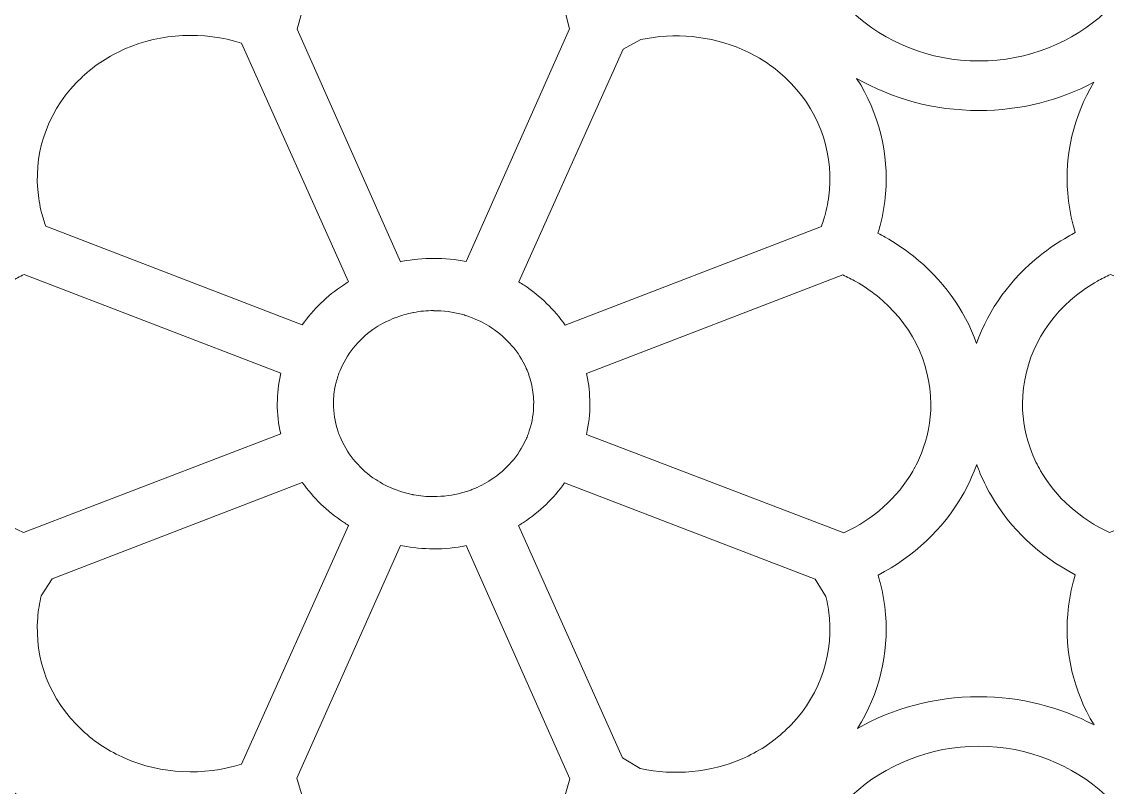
# Model space of a CAD drawing. Header units: millimetres. Extents: x -1200 to 1200, y -590 to 590.
# Drawn here: x 63 to 591, y -186 to 186 of the extents above; entities that cross this region are included whole.
import ezdxf

# ---------------------------------------------------------------- set-up
doc = ezdxf.new("R2010")
doc.units = ezdxf.units.MM
doc.header["$MEASUREMENT"] = 0
doc.layers.add('Layer 1', color=7, linetype='Continuous')

msp = doc.modelspace()

# ---------------------------------------------------------------- linework, layer by layer
at = {"layer": 'Layer 1', "color": 250, "lineweight": 20}
for points, knots in [([(86.4796, 247.1523), (86.4796, 247.1523), (86.4796, 247.1553), (86.4796, 247.1553), (86.4796, 247.1553), (86.5304, 247.1553), (86.5304, 247.1553), (86.5299, 269.3949), (76.7829, 289.5645), (61.0291, 304.1911), (45.2767, 318.8168), (23.5555, 327.8657), (-0.3951, 327.8669), (-0.3951, 327.8669), (-0.3951, 327.8198), (-0.3951, 327.8198), (-0.3951, 327.8198), (-0.4021, 327.8198), (-0.4021, 327.8198), (-0.4021, 327.8198), (-0.4052, 327.8198), (-0.4052, 327.8198), (-0.4052, 327.8198), (-0.4052, 327.8669), (-0.4052, 327.8669), (-24.3577, 327.8665), (-46.0816, 318.8168), (-61.835, 304.1894), (-77.587, 289.5632), (-87.333, 269.3958), (-87.3343, 247.1587), (-87.3343, 247.1587), (-87.2836, 247.1587), (-87.2836, 247.1587), (-87.2836, 247.1587), (-87.2836, 247.1523), (-87.2836, 247.1523), (-87.2836, 247.1523), (-87.2836, 247.1493), (-87.2836, 247.1493), (-87.2836, 247.1493), (-87.3343, 247.1493), (-87.3343, 247.1493), (-87.334, 224.91), (-77.587, 204.7405), (-61.8328, 190.1139), (-46.0802, 175.4886), (-24.3592, 166.4397), (-0.4089, 166.4385), (-0.4089, 166.4385), (-0.4089, 166.4856), (-0.4089, 166.4856), (-0.4089, 166.4856), (-0.4021, 166.4856), (-0.4021, 166.4856), (-0.4021, 166.4856), (-0.3987, 166.4856), (-0.3987, 166.4856), (-0.3987, 166.4856), (-0.3987, 166.4385), (-0.3987, 166.4385), (23.5543, 166.4389), (45.2775, 175.4886), (61.0315, 190.1156), (76.7839, 204.7417), (86.5289, 224.9087), (86.5304, 247.1458), (86.5304, 247.1458), (86.4796, 247.1458), (86.4796, 247.1458), (86.4796, 247.1458), (86.4796, 247.1523), (86.4796, 247.1523)], [0, 0, 0, 0, 0.04166667, 0.04166667, 0.04166667, 0.08333333, 0.08333333, 0.08333333, 0.125, 0.125, 0.125, 0.16666667, 0.16666667, 0.16666667, 0.20833333, 0.20833333, 0.20833333, 0.25, 0.25, 0.25, 0.29166667, 0.29166667, 0.29166667, 0.33333333, 0.33333333, 0.33333333, 0.375, 0.375, 0.375, 0.41666667, 0.41666667, 0.41666667, 0.45833333, 0.45833333, 0.45833333, 0.5, 0.5, 0.5, 0.54166667, 0.54166667, 0.54166667, 0.58333333, 0.58333333, 0.58333333, 0.625, 0.625, 0.625, 0.66666667, 0.66666667, 0.66666667, 0.70833333, 0.70833333, 0.70833333, 0.75, 0.75, 0.75, 0.79166667, 0.79166667, 0.79166667, 0.83333333, 0.83333333, 0.83333333, 0.875, 0.875, 0.875, 0.91666667, 0.91666667, 0.91666667, 0.95833333, 0.95833333, 0.95833333, 1, 1, 1, 1]), ([(615.5709, 247.1523), (615.5709, 247.1523), (615.5709, 247.1553), (615.5709, 247.1553), (615.5709, 247.1553), (615.6216, 247.1553), (615.6216, 247.1553), (615.6211, 269.3949), (605.8742, 289.5645), (590.1204, 304.1911), (574.3678, 318.8168), (552.6468, 327.8657), (528.6961, 327.8669), (528.6961, 327.8669), (528.6961, 327.8198), (528.6961, 327.8198), (528.6961, 327.8198), (528.6892, 327.8198), (528.6892, 327.8198), (528.6892, 327.8198), (528.686, 327.8198), (528.686, 327.8198), (528.686, 327.8198), (528.686, 327.8669), (528.686, 327.8669), (504.7335, 327.8665), (483.0096, 318.8168), (467.2562, 304.1894), (451.5042, 289.5632), (441.7582, 269.3958), (441.7568, 247.1587), (441.7568, 247.1587), (441.8075, 247.1587), (441.8075, 247.1587), (441.8075, 247.1587), (441.8075, 247.1523), (441.8075, 247.1523), (441.8075, 247.1523), (441.8075, 247.1493), (441.8075, 247.1493), (441.8075, 247.1493), (441.7568, 247.1493), (441.7568, 247.1493), (441.7572, 224.91), (451.5042, 204.7405), (467.2585, 190.1139), (483.011, 175.4886), (504.7321, 166.4397), (528.6822, 166.4385), (528.6822, 166.4385), (528.6822, 166.4856), (528.6822, 166.4856), (528.6822, 166.4856), (528.6892, 166.4856), (528.6892, 166.4856), (528.6892, 166.4856), (528.6923, 166.4856), (528.6923, 166.4856), (528.6923, 166.4856), (528.6923, 166.4385), (528.6923, 166.4385), (552.6453, 166.4389), (574.3688, 175.4886), (590.1226, 190.1156), (605.8751, 204.7417), (615.6201, 224.9087), (615.6216, 247.1458), (615.6216, 247.1458), (615.5709, 247.1458), (615.5709, 247.1458), (615.5709, 247.1458), (615.5709, 247.1523), (615.5709, 247.1523)], [0, 0, 0, 0, 0.04166667, 0.04166667, 0.04166667, 0.08333333, 0.08333333, 0.08333333, 0.125, 0.125, 0.125, 0.16666667, 0.16666667, 0.16666667, 0.20833333, 0.20833333, 0.20833333, 0.25, 0.25, 0.25, 0.29166667, 0.29166667, 0.29166667, 0.33333333, 0.33333333, 0.33333333, 0.375, 0.375, 0.375, 0.41666667, 0.41666667, 0.41666667, 0.45833333, 0.45833333, 0.45833333, 0.5, 0.5, 0.5, 0.54166667, 0.54166667, 0.54166667, 0.58333333, 0.58333333, 0.58333333, 0.625, 0.625, 0.625, 0.66666667, 0.66666667, 0.66666667, 0.70833333, 0.70833333, 0.70833333, 0.75, 0.75, 0.75, 0.79166667, 0.79166667, 0.79166667, 0.83333333, 0.83333333, 0.83333333, 0.875, 0.875, 0.875, 0.91666667, 0.91666667, 0.91666667, 0.95833333, 0.95833333, 0.95833333, 1, 1, 1, 1]), ([(329.642, 181.9889), (329.642, 181.9889), (327.4185, 191.0237), (327.4185, 191.0237), (320.3472, 201.6265), (310.4125, 210.3421), (298.6441, 216.1927), (295.7465, 217.6332), (292.5938, 218.9404), (289.2017, 220.0986), (281.159, 222.8433), (272.5409, 224.3416), (263.6197, 224.3421), (263.6197, 224.3421), (263.6197, 224.2924), (263.6197, 224.2924), (263.6197, 224.2924), (263.6114, 224.2924), (263.6114, 224.2924), (240.9442, 224.2924), (220.6209, 214.8512), (206.8042, 199.9141), (204.2811, 197.1869), (201.9722, 194.2764), (199.9051, 191.2104), (199.9051, 191.2104), (197.2234, 181.8729), (197.2234, 181.8729), (197.2234, 181.8729), (247.5836, 68.908), (247.5836, 68.908), (247.5836, 68.908), (248.5676, 69.0927), (248.5676, 69.0927), (253.4277, 70.002), (258.4515, 70.4809), (263.5907, 70.4822), (263.5907, 70.4822), (263.5907, 70.5314), (263.5907, 70.5314), (263.5907, 70.5314), (263.6054, 70.5314), (263.6054, 70.5314), (268.972, 70.5314), (274.2708, 69.9853), (279.4386, 68.953), (279.4386, 68.953), (329.642, 181.9889), (329.642, 181.9889)], [0, 0, 0, 0, 0.0625, 0.0625, 0.0625, 0.125, 0.125, 0.125, 0.1875, 0.1875, 0.1875, 0.25, 0.25, 0.25, 0.3125, 0.3125, 0.3125, 0.375, 0.375, 0.375, 0.4375, 0.4375, 0.4375, 0.5, 0.5, 0.5, 0.5625, 0.5625, 0.5625, 0.625, 0.625, 0.625, 0.6875, 0.6875, 0.6875, 0.75, 0.75, 0.75, 0.8125, 0.8125, 0.8125, 0.875, 0.875, 0.875, 0.9375, 0.9375, 0.9375, 1, 1, 1, 1]), ([(75.0746, 86.2292), (75.0746, 86.2292), (199.7822, 38.232), (199.7822, 38.232), (205.0539, 45.7697), (211.8538, 52.3313), (219.7807, 57.5406), (220.6066, 58.0838), (221.426, 58.6029), (222.2439, 59.1006), (222.2439, 59.1006), (170.263, 175.1074), (170.263, 175.1074), (151.6747, 180.9378), (131.2776, 180.0062), (113.5733, 172.2714), (109.7065, 170.5813), (106.0407, 168.6247), (102.6292, 166.4055), (99.2145, 164.1842), (95.9004, 161.6035), (92.7274, 158.6613), (92.7274, 158.6613), (92.754, 158.6365), (92.754, 158.6365), (92.754, 158.6365), (92.7412, 158.6249), (92.7412, 158.6249), (76.7276, 143.7576), (69.5554, 123.7247), (71.1612, 104.0588), (71.4828, 100.1182), (72.1199, 96.2962), (73.0711, 92.64), (73.634, 90.4744), (74.3011, 88.3345), (75.0746, 86.2292)], [0, 0, 0, 0, 0.08333333, 0.08333333, 0.08333333, 0.16666667, 0.16666667, 0.16666667, 0.25, 0.25, 0.25, 0.33333333, 0.33333333, 0.33333333, 0.41666667, 0.41666667, 0.41666667, 0.5, 0.5, 0.5, 0.58333333, 0.58333333, 0.58333333, 0.66666667, 0.66666667, 0.66666667, 0.75, 0.75, 0.75, 0.83333333, 0.83333333, 0.83333333, 0.91666667, 0.91666667, 0.91666667, 1, 1, 1, 1]), ([(327.5462, 38.0474), (327.5462, 38.0474), (452.1334, 85.9975), (452.1334, 85.9975), (452.9071, 88.1027), (453.577, 90.2439), (454.1402, 92.41), (455.0915, 96.0662), (455.7286, 99.8878), (456.0501, 103.8288), (457.6559, 123.4947), (450.4837, 143.5276), (434.4701, 158.3949), (434.4701, 158.3949), (434.4573, 158.4064), (434.4573, 158.4064), (434.4573, 158.4064), (434.4839, 158.4313), (434.4839, 158.4313), (431.3111, 161.3739), (427.9973, 163.9546), (424.5821, 166.1755), (421.1711, 168.3951), (417.5049, 170.3517), (413.638, 172.041), (398.2352, 178.7709), (380.792, 180.3501), (364.276, 176.8074), (364.276, 176.8074), (355.7212, 172.1369), (355.7212, 172.1369), (355.7212, 172.1369), (305.0575, 59.0702), (305.0575, 59.0702), (305.9188, 58.5493), (306.7648, 58.0169), (307.5915, 57.4708), (315.4997, 52.2503), (322.2844, 45.6494), (327.5462, 38.0474)], [0, 0, 0, 0, 0.07692308, 0.07692308, 0.07692308, 0.15384615, 0.15384615, 0.15384615, 0.23076923, 0.23076923, 0.23076923, 0.30769231, 0.30769231, 0.30769231, 0.38461538, 0.38461538, 0.38461538, 0.46153846, 0.46153846, 0.46153846, 0.53846154, 0.53846154, 0.53846154, 0.61538462, 0.61538462, 0.61538462, 0.69230769, 0.69230769, 0.69230769, 0.76923077, 0.76923077, 0.76923077, 0.84615385, 0.84615385, 0.84615385, 0.92307692, 0.92307692, 0.92307692, 1, 1, 1, 1]), ([(469.2601, 158.0038), (480.2318, 140.9349), (484.913, 121.3008), (483.3324, 101.9412), (482.9164, 96.8471), (482.0297, 91.6643), (480.6734, 86.4494), (480.3559, 85.2291), (480.0109, 84.0105), (479.64, 82.7966), (480.8233, 82.1811), (481.9973, 81.545), (483.1585, 80.8867), (487.9781, 78.1535), (492.5364, 75.0713), (496.7876, 71.681), (510.8857, 60.4387), (521.659, 45.8104), (527.5741, 29.1908), (533.4717, 45.9047), (544.2764, 60.6165), (558.4397, 71.9106), (562.6912, 75.3013), (567.2492, 78.3835), (572.0687, 81.1163), (573.2297, 81.7746), (574.402, 82.4102), (575.5853, 83.0258), (575.2144, 84.2405), (574.8707, 85.4591), (574.5534, 86.6798), (573.1971, 91.8947), (572.3104, 97.0771), (571.8942, 102.1712), (570.3802, 120.7195), (574.6119, 139.5184), (584.6181, 156.0729), (568.1405, 147.3453), (549.0522, 142.3565), (528.6923, 142.3561), (528.6923, 142.3561), (528.6923, 142.309), (528.6923, 142.309), (528.6923, 142.309), (528.6892, 142.309), (528.6892, 142.309), (528.6892, 142.309), (528.6822, 142.309), (528.6822, 142.309), (528.6822, 142.309), (528.6822, 142.3561), (528.6822, 142.3561), (506.8665, 142.3574), (486.5078, 148.085), (469.2601, 158.0038)], [0, 0, 0, 0, 0.05555556, 0.05555556, 0.05555556, 0.11111111, 0.11111111, 0.11111111, 0.16666667, 0.16666667, 0.16666667, 0.22222222, 0.22222222, 0.22222222, 0.27777778, 0.27777778, 0.27777778, 0.33333333, 0.33333333, 0.33333333, 0.38888889, 0.38888889, 0.38888889, 0.44444444, 0.44444444, 0.44444444, 0.5, 0.5, 0.5, 0.55555556, 0.55555556, 0.55555556, 0.61111111, 0.61111111, 0.61111111, 0.66666667, 0.66666667, 0.66666667, 0.72222222, 0.72222222, 0.72222222, 0.77777778, 0.77777778, 0.77777778, 0.83333333, 0.83333333, 0.83333333, 0.88888889, 0.88888889, 0.88888889, 0.94444444, 0.94444444, 0.94444444, 1, 1, 1, 1]), ([(189.3194, 14.7626), (189.3194, 14.7626), (64.6326, 62.6819), (64.6326, 62.6819), (62.4347, 61.6886), (60.3169, 60.6143), (58.2829, 59.4613), (54.7131, 57.4365), (51.3353, 55.1527), (48.1845, 52.6393), (32.0966, 39.8108), (21.9271, 20.9417), (21.9271, -0.1038), (21.9271, -0.1038), (21.9271, -0.112), (21.9271, -0.112), (21.9271, -0.112), (21.874, -0.112), (21.874, -0.112), (21.8745, -8.3946), (23.4877, -16.397), (26.4449, -23.8636), (27.6918, -27.0136), (29.1003, -29.9403), (30.6512, -32.6307), (38.1012, -45.5499), (49.8641, -56.0928), (64.2017, -62.6711), (64.2017, -62.6711), (189.2895, -14.7784), (189.2895, -14.7784), (188.1734, -9.9729), (187.5853, -5.0433), (187.5853, -0.0516), (187.5853, -0.0516), (187.5853, -0.0379), (187.5853, -0.0379), (187.5853, -0.0379), (187.6384, -0.0379), (187.6384, -0.0379), (187.6398, 4.72), (188.1531, 9.3755), (189.1285, 13.8798), (189.1285, 13.8798), (189.3194, 14.7626), (189.3194, 14.7626)], [0, 0, 0, 0, 0.06666667, 0.06666667, 0.06666667, 0.13333333, 0.13333333, 0.13333333, 0.2, 0.2, 0.2, 0.26666667, 0.26666667, 0.26666667, 0.33333333, 0.33333333, 0.33333333, 0.4, 0.4, 0.4, 0.46666667, 0.46666667, 0.46666667, 0.53333333, 0.53333333, 0.53333333, 0.6, 0.6, 0.6, 0.66666667, 0.66666667, 0.66666667, 0.73333333, 0.73333333, 0.73333333, 0.8, 0.8, 0.8, 0.86666667, 0.86666667, 0.86666667, 0.93333333, 0.93333333, 0.93333333, 1, 1, 1, 1]), ([(462.5778, 62.4518), (462.5778, 62.4518), (337.9694, 14.563), (337.9694, 14.563), (338.0705, 14.1509), (338.135, 13.8884), (338.1594, 13.7732), (338.1594, 13.7732), (338.1594, 13.7235), (338.1594, 13.7235), (339.0845, 9.4085), (339.5717, 4.8091), (339.5729, -0.0379), (339.5729, -0.0379), (339.626, -0.0379), (339.626, -0.0379), (339.626, -0.0379), (339.626, -0.0516), (339.626, -0.0516), (339.626, -5.135), (339.0235, -10.1357), (337.8837, -14.9925), (337.8837, -14.9925), (463.0092, -62.9002), (463.0092, -62.9002), (477.3458, -56.3224), (489.1096, -45.7799), (496.5601, -32.8611), (498.1111, -30.1708), (499.5195, -27.2436), (500.7665, -24.0941), (503.7236, -16.627), (505.3368, -8.625), (505.3373, -0.3416), (505.3373, -0.3416), (505.2842, -0.3416), (505.2842, -0.3416), (505.2842, -0.3416), (505.2842, -0.3343), (505.2842, -0.3343), (505.2842, 20.7117), (495.1148, 39.5812), (479.0273, 52.4097), (475.876, 54.9231), (472.4987, 57.207), (468.9289, 59.2312), (466.8954, 60.3847), (464.7752, 61.4586), (462.5778, 62.4518)], [0, 0, 0, 0, 0.0625, 0.0625, 0.0625, 0.125, 0.125, 0.125, 0.1875, 0.1875, 0.1875, 0.25, 0.25, 0.25, 0.3125, 0.3125, 0.3125, 0.375, 0.375, 0.375, 0.4375, 0.4375, 0.4375, 0.5, 0.5, 0.5, 0.5625, 0.5625, 0.5625, 0.625, 0.625, 0.625, 0.6875, 0.6875, 0.6875, 0.75, 0.75, 0.75, 0.8125, 0.8125, 0.8125, 0.875, 0.875, 0.875, 0.9375, 0.9375, 0.9375, 1, 1, 1, 1]), ([(717.3349, 14.7626), (717.3349, 14.7626), (592.6479, 62.6819), (592.6479, 62.6819), (590.4502, 61.6886), (588.3322, 60.6143), (586.2982, 59.4613), (582.7285, 57.4365), (579.3507, 55.1527), (576.1997, 52.6393), (560.112, 39.8108), (549.9425, 20.9417), (549.9425, -0.1038), (549.9425, -0.1038), (549.9425, -0.112), (549.9425, -0.112), (549.9425, -0.112), (549.8894, -0.112), (549.8894, -0.112), (549.8899, -8.3946), (551.5031, -16.397), (554.4603, -23.8636), (555.7072, -27.0136), (557.1157, -29.9403), (558.6666, -32.6307), (566.1166, -45.5499), (577.8795, -56.0928), (592.2171, -62.6711), (592.2171, -62.6711), (717.3047, -14.7784), (717.3047, -14.7784), (716.1889, -9.9729), (715.6007, -5.0433), (715.6007, -0.0516), (715.6007, -0.0516), (715.6007, -0.0379), (715.6007, -0.0379), (715.6007, -0.0379), (715.6537, -0.0379), (715.6537, -0.0379), (715.6551, 4.72), (716.1686, 9.3755), (717.1437, 13.8798), (717.1437, 13.8798), (717.3349, 14.7626), (717.3349, 14.7626)], [0, 0, 0, 0, 0.06666667, 0.06666667, 0.06666667, 0.13333333, 0.13333333, 0.13333333, 0.2, 0.2, 0.2, 0.26666667, 0.26666667, 0.26666667, 0.33333333, 0.33333333, 0.33333333, 0.4, 0.4, 0.4, 0.46666667, 0.46666667, 0.46666667, 0.53333333, 0.53333333, 0.53333333, 0.6, 0.6, 0.6, 0.66666667, 0.66666667, 0.66666667, 0.73333333, 0.73333333, 0.73333333, 0.8, 0.8, 0.8, 0.86666667, 0.86666667, 0.86666667, 0.93333333, 0.93333333, 0.93333333, 1, 1, 1, 1]), ([(217.6697, -15.0242), (217.8165, -15.4131), (217.9664, -15.7944), (218.1192, -16.167), (218.1192, -16.167), (218.6385, -17.3299), (218.6385, -17.3299), (222.2014, -25.3071), (228.0967, -32.1111), (235.5089, -36.9825), (236.843, -37.8593), (238.3625, -38.7378), (240.0597, -39.612), (241.387, -40.2956), (242.8462, -40.957), (244.435, -41.5866), (244.435, -41.5866), (244.4853, -41.6059), (244.4853, -41.6059), (244.4853, -41.6059), (244.5407, -41.6273), (244.5407, -41.6273), (244.5407, -41.6273), (244.9642, -41.7905), (244.9642, -41.7905), (247.3381, -42.7058), (249.8257, -43.4545), (252.4058, -44.0178), (253.6805, -44.2962), (253.6506, -44.3116), (253.9171, -44.3613), (257.0394, -44.9455), (260.2752, -45.2535), (263.5907, -45.2539), (263.5907, -45.2539), (263.5907, -45.2043), (263.5907, -45.2043), (263.5907, -45.2043), (263.6054, -45.2043), (263.6054, -45.2043), (268.4462, -45.2043), (273.0086, -44.5939), (277.2159, -43.4584), (277.9568, -43.2584), (278.7887, -43.0078), (279.709, -42.7088), (280.3761, -42.4917), (281.0182, -42.2685), (281.6373, -42.0406), (281.6373, -42.0406), (282.1568, -41.8337), (282.1568, -41.8337), (282.1568, -41.8337), (282.1636, -41.8312), (282.1636, -41.8312), (282.1636, -41.8312), (282.2703, -41.7815), (282.2703, -41.7815), (283.9153, -41.1463), (285.5309, -40.4207), (287.1072, -39.6124), (288.6499, -38.8217), (290.1493, -37.9488), (291.5969, -37.0018), (299.0366, -32.1342), (304.9362, -25.3923), (308.4866, -17.5265), (308.4866, -17.5265), (308.5363, -17.4169), (308.5363, -17.4169), (308.5363, -17.4169), (308.5349, -17.4164), (308.5349, -17.4164), (308.8717, -16.666), (309.1868, -15.9087), (309.4769, -15.1476), (309.8151, -14.2614), (310.0928, -13.4784), (310.3055, -12.8059), (311.5616, -8.837), (312.2371, -4.5597), (312.2371, -0.0516), (312.2371, -0.0516), (312.2371, -0.0379), (312.2371, -0.0379), (312.2371, -0.0379), (312.2907, -0.0379), (312.2907, -0.0379), (312.2902, 2.8525), (311.9534, 5.8148), (311.3144, 8.8084), (311.3144, 8.8084), (311.3047, 8.8063), (311.3047, 8.8063), (311.3047, 8.8063), (310.9989, 10.2386), (310.9989, 10.2386), (310.4001, 12.6321), (309.6177, 14.9091), (308.6715, 17.0529), (308.6715, 17.0529), (308.6355, 17.1351), (308.6355, 17.1351), (305.1132, 25.0746), (299.2133, 31.8863), (291.757, 36.8095), (290.2766, 37.787), (288.7718, 38.6732), (287.2516, 39.4592), (285.8996, 40.1582), (284.2794, 40.8778), (282.3934, 41.6119), (282.3934, 41.6119), (282.4055, 41.6376), (282.4055, 41.6376), (282.4055, 41.6376), (280.6515, 42.2887), (280.6515, 42.2887), (280.3423, 42.3958), (280.0291, 42.502), (279.7095, 42.6061), (278.789, 42.9051), (277.9573, 43.1556), (277.2164, 43.3557), (273.0086, 44.4912), (268.4462, 45.1015), (263.6054, 45.1015), (263.6054, 45.1015), (263.5907, 45.1015), (263.5907, 45.1015), (263.5907, 45.1015), (263.5907, 45.1512), (263.5907, 45.1512), (260.2755, 45.1508), (257.0404, 44.8428), (253.9171, 44.2582), (253.6293, 44.2046), (253.6897, 44.1952), (252.4058, 43.9151), (249.826, 43.3522), (247.3381, 42.6027), (244.9637, 41.6873), (244.9637, 41.6873), (244.745, 41.603), (244.745, 41.603), (243.0353, 40.9365), (241.4723, 40.2366), (240.0589, 39.5089), (238.3621, 38.6351), (236.8425, 37.7561), (235.5084, 36.8793), (228.0967, 32.008), (222.2019, 25.2044), (218.6385, 17.2268), (218.6385, 17.2268), (218.1349, 16.0994), (218.1349, 16.0994), (217.3911, 14.2803), (216.7581, 12.349), (216.2434, 10.3118), (215.9399, 9.1112), (215.931, 9.1682), (215.8757, 8.9133), (215.2511, 6.026), (214.9211, 3.032), (214.9208, -0.0379), (214.9208, -0.0379), (214.9742, -0.0379), (214.9742, -0.0379), (214.9742, -0.0379), (214.9742, -0.0516), (214.9742, -0.0516), (214.9742, -4.5507), (215.634, -8.7933), (216.8607, -12.7065), (217.076, -13.3944), (217.3474, -14.1697), (217.6697, -15.0242)], [0, 0, 0, 0, 0.01694915, 0.01694915, 0.01694915, 0.03389831, 0.03389831, 0.03389831, 0.05084746, 0.05084746, 0.05084746, 0.06779661, 0.06779661, 0.06779661, 0.08474576, 0.08474576, 0.08474576, 0.10169492, 0.10169492, 0.10169492, 0.11864407, 0.11864407, 0.11864407, 0.13559322, 0.13559322, 0.13559322, 0.15254237, 0.15254237, 0.15254237, 0.16949153, 0.16949153, 0.16949153, 0.18644068, 0.18644068, 0.18644068, 0.20338983, 0.20338983, 0.20338983, 0.22033898, 0.22033898, 0.22033898, 0.23728814, 0.23728814, 0.23728814, 0.25423729, 0.25423729, 0.25423729, 0.27118644, 0.27118644, 0.27118644, 0.28813559, 0.28813559, 0.28813559, 0.30508475, 0.30508475, 0.30508475, 0.3220339, 0.3220339, 0.3220339, 0.33898305, 0.33898305, 0.33898305, 0.3559322, 0.3559322, 0.3559322, 0.37288136, 0.37288136, 0.37288136, 0.38983051, 0.38983051, 0.38983051, 0.40677966, 0.40677966, 0.40677966, 0.42372881, 0.42372881, 0.42372881, 0.44067797, 0.44067797, 0.44067797, 0.45762712, 0.45762712, 0.45762712, 0.47457627, 0.47457627, 0.47457627, 0.49152542, 0.49152542, 0.49152542, 0.50847458, 0.50847458, 0.50847458, 0.52542373, 0.52542373, 0.52542373, 0.54237288, 0.54237288, 0.54237288, 0.55932203, 0.55932203, 0.55932203, 0.57627119, 0.57627119, 0.57627119, 0.59322034, 0.59322034, 0.59322034, 0.61016949, 0.61016949, 0.61016949, 0.62711864, 0.62711864, 0.62711864, 0.6440678, 0.6440678, 0.6440678, 0.66101695, 0.66101695, 0.66101695, 0.6779661, 0.6779661, 0.6779661, 0.69491525, 0.69491525, 0.69491525, 0.71186441, 0.71186441, 0.71186441, 0.72881356, 0.72881356, 0.72881356, 0.74576271, 0.74576271, 0.74576271, 0.76271186, 0.76271186, 0.76271186, 0.77966102, 0.77966102, 0.77966102, 0.79661017, 0.79661017, 0.79661017, 0.81355932, 0.81355932, 0.81355932, 0.83050847, 0.83050847, 0.83050847, 0.84745763, 0.84745763, 0.84745763, 0.86440678, 0.86440678, 0.86440678, 0.88135593, 0.88135593, 0.88135593, 0.89830508, 0.89830508, 0.89830508, 0.91525424, 0.91525424, 0.91525424, 0.93220339, 0.93220339, 0.93220339, 0.94915254, 0.94915254, 0.94915254, 0.96610169, 0.96610169, 0.96610169, 0.98305085, 0.98305085, 0.98305085, 1, 1, 1, 1]), ([(527.6554, -29.5955), (527.2725, -30.6852), (526.8674, -31.7646), (526.4434, -32.8354), (524.8611, -36.8309), (522.9148, -40.8229), (520.6317, -44.7811), (511.2939, -60.9745), (497.0201, -74.4107), (479.6543, -83.4099), (480.0196, -84.6079), (480.3607, -85.8085), (480.6734, -87.0126), (482.0297, -92.2275), (482.9164, -97.4098), (483.3324, -102.5043), (484.8908, -121.5928), (480.3611, -140.949), (469.7178, -157.8487), (486.8685, -148.0901), (507.0618, -142.4605), (528.686, -142.4601), (528.686, -142.4601), (528.686, -142.413), (528.686, -142.413), (528.686, -142.413), (528.6892, -142.413), (528.6892, -142.413), (528.6892, -142.413), (528.6961, -142.413), (528.6961, -142.413), (528.6961, -142.413), (528.6961, -142.4601), (528.6961, -142.4601), (549.0771, -142.4614), (568.1847, -147.4626), (584.6739, -156.2078), (574.6312, -139.6349), (570.3807, -120.8227), (571.8942, -102.2756), (572.3094, -97.1819), (573.1966, -91.9996), (574.5524, -86.7838), (574.8651, -85.5789), (575.2033, -84.3783), (575.5686, -83.1794), (558.2043, -74.1798), (543.9328, -60.744), (534.5951, -44.5515), (532.312, -40.5924), (530.3656, -36.6009), (528.7833, -32.605), (528.3893, -31.6095), (528.0137, -30.6068), (527.6554, -29.5955)], [0, 0, 0, 0, 0.05555556, 0.05555556, 0.05555556, 0.11111111, 0.11111111, 0.11111111, 0.16666667, 0.16666667, 0.16666667, 0.22222222, 0.22222222, 0.22222222, 0.27777778, 0.27777778, 0.27777778, 0.33333333, 0.33333333, 0.33333333, 0.38888889, 0.38888889, 0.38888889, 0.44444444, 0.44444444, 0.44444444, 0.5, 0.5, 0.5, 0.55555556, 0.55555556, 0.55555556, 0.61111111, 0.61111111, 0.61111111, 0.66666667, 0.66666667, 0.66666667, 0.72222222, 0.72222222, 0.72222222, 0.77777778, 0.77777778, 0.77777778, 0.83333333, 0.83333333, 0.83333333, 0.88888889, 0.88888889, 0.88888889, 0.94444444, 0.94444444, 0.94444444, 1, 1, 1, 1]), ([(78.1011, -85.1673), (78.1011, -85.1673), (72.8788, -93.497), (72.8788, -93.497), (72.0336, -96.9245), (71.461, -100.4912), (71.1612, -104.1637), (69.554, -123.8582), (76.7064, -143.892), (92.6881, -158.7272), (92.6881, -158.7272), (92.7412, -158.7272), (92.7412, -158.7272), (92.7412, -158.7272), (92.754, -158.7392), (92.754, -158.7392), (92.754, -158.7392), (92.7274, -158.764), (92.7274, -158.764), (95.9007, -161.7066), (99.2145, -164.2882), (102.6292, -166.5091), (106.0412, -168.7291), (109.7065, -170.6861), (113.5728, -172.375), (131.2776, -180.1111), (151.6761, -181.0418), (170.2649, -175.2106), (170.2649, -175.2106), (222.2439, -59.2059), (222.2439, -59.2059), (221.4264, -58.7082), (220.6066, -58.1869), (219.7812, -57.6438), (211.8533, -52.434), (205.0525, -45.8746), (199.781, -38.336), (199.781, -38.336), (78.1011, -85.1673), (78.1011, -85.1673)], [0, 0, 0, 0, 0.07692308, 0.07692308, 0.07692308, 0.15384615, 0.15384615, 0.15384615, 0.23076923, 0.23076923, 0.23076923, 0.30769231, 0.30769231, 0.30769231, 0.38461538, 0.38461538, 0.38461538, 0.46153846, 0.46153846, 0.46153846, 0.53846154, 0.53846154, 0.53846154, 0.61538462, 0.61538462, 0.61538462, 0.69230769, 0.69230769, 0.69230769, 0.76923077, 0.76923077, 0.76923077, 0.84615385, 0.84615385, 0.84615385, 0.92307692, 0.92307692, 0.92307692, 1, 1, 1, 1]), ([(449.1107, -85.3973), (449.1107, -85.3973), (327.3091, -38.5189), (327.3091, -38.5189), (322.0176, -46.0566), (315.2247, -52.5942), (307.3244, -57.7633), (306.5296, -58.2837), (305.7209, -58.7913), (304.9015, -59.2847), (304.9015, -59.2847), (355.5155, -172.2401), (355.5155, -172.2401), (355.5155, -172.2401), (364.0916, -177.3342), (364.0916, -177.3342), (380.6616, -180.9275), (398.178, -179.3593), (413.638, -172.6042), (417.5049, -170.9148), (421.1711, -168.9582), (424.5821, -166.7386), (427.9973, -164.5178), (431.3111, -161.9371), (434.4839, -158.9945), (434.4839, -158.9945), (434.4573, -158.9696), (434.4573, -158.9696), (434.4573, -158.9696), (434.4701, -158.9581), (434.4701, -158.9581), (450.4837, -144.0908), (457.6559, -124.0583), (456.0501, -104.392), (455.7503, -100.7208), (455.1763, -97.1541), (454.3307, -93.7279), (454.3307, -93.7279), (449.1107, -85.3973), (449.1107, -85.3973)], [0, 0, 0, 0, 0.07692308, 0.07692308, 0.07692308, 0.15384615, 0.15384615, 0.15384615, 0.23076923, 0.23076923, 0.23076923, 0.30769231, 0.30769231, 0.30769231, 0.38461538, 0.38461538, 0.38461538, 0.46153846, 0.46153846, 0.46153846, 0.53846154, 0.53846154, 0.53846154, 0.61538462, 0.61538462, 0.61538462, 0.69230769, 0.69230769, 0.69230769, 0.76923077, 0.76923077, 0.76923077, 0.84615385, 0.84615385, 0.84615385, 0.92307692, 0.92307692, 0.92307692, 1, 1, 1, 1]), ([(327.1744, -191.4913), (327.1744, -191.4913), (329.7905, -182.4275), (329.7905, -182.4275), (329.7905, -182.4275), (279.4386, -69.057), (279.4386, -69.057), (274.2708, -70.0902), (268.9725, -70.6341), (263.6054, -70.6341), (263.6054, -70.6341), (263.5907, -70.6341), (263.5907, -70.6341), (263.5907, -70.6341), (263.5907, -70.5849), (263.5907, -70.5849), (258.452, -70.5836), (253.4277, -70.1047), (248.5676, -69.1958), (248.5676, -69.1958), (247.5841, -69.0112), (247.5841, -69.0112), (247.5841, -69.0112), (197.1814, -182.0685), (197.1814, -182.0685), (197.1814, -182.0685), (199.9041, -191.3136), (199.9041, -191.3136), (201.9717, -194.38), (204.2807, -197.2896), (206.8042, -200.0172), (220.6209, -214.9543), (240.9442, -224.3955), (263.6114, -224.3955), (263.6114, -224.3955), (263.6197, -224.3955), (263.6197, -224.3955), (263.6197, -224.3955), (263.6197, -224.4452), (263.6197, -224.4452), (272.5409, -224.4448), (281.159, -222.9465), (289.2017, -220.2018), (292.5938, -219.0436), (295.746, -217.7367), (298.6441, -216.2958), (310.2774, -210.513), (320.1193, -201.9297), (327.1744, -191.4913)], [0, 0, 0, 0, 0.0625, 0.0625, 0.0625, 0.125, 0.125, 0.125, 0.1875, 0.1875, 0.1875, 0.25, 0.25, 0.25, 0.3125, 0.3125, 0.3125, 0.375, 0.375, 0.375, 0.4375, 0.4375, 0.4375, 0.5, 0.5, 0.5, 0.5625, 0.5625, 0.5625, 0.625, 0.625, 0.625, 0.6875, 0.6875, 0.6875, 0.75, 0.75, 0.75, 0.8125, 0.8125, 0.8125, 0.875, 0.875, 0.875, 0.9375, 0.9375, 0.9375, 1, 1, 1, 1]), ([(86.4796, -247.2571), (86.4796, -247.2571), (86.4796, -247.2541), (86.4796, -247.2541), (86.4796, -247.2541), (86.5304, -247.2541), (86.5304, -247.2541), (86.5299, -225.0145), (76.7829, -204.8449), (61.0291, -190.2183), (45.2767, -175.5926), (23.5555, -166.5438), (-0.3951, -166.5425), (-0.3951, -166.5425), (-0.3951, -166.5896), (-0.3951, -166.5896), (-0.3951, -166.5896), (-0.4021, -166.5896), (-0.4021, -166.5896), (-0.4021, -166.5896), (-0.4052, -166.5896), (-0.4052, -166.5896), (-0.4052, -166.5896), (-0.4052, -166.5425), (-0.4052, -166.5425), (-24.3577, -166.5429), (-46.0816, -175.5926), (-61.835, -190.22), (-77.587, -204.8462), (-87.333, -225.0136), (-87.3343, -247.2507), (-87.3343, -247.2507), (-87.2836, -247.2507), (-87.2836, -247.2507), (-87.2836, -247.2507), (-87.2836, -247.2571), (-87.2836, -247.2571), (-87.2836, -247.2571), (-87.2836, -247.2601), (-87.2836, -247.2601), (-87.2836, -247.2601), (-87.3343, -247.2601), (-87.3343, -247.2601), (-87.334, -269.4994), (-77.587, -289.6689), (-61.8328, -304.2955), (-46.0802, -318.9208), (-24.3592, -327.9697), (-0.4089, -327.9709), (-0.4089, -327.9709), (-0.4089, -327.9238), (-0.4089, -327.9238), (-0.4089, -327.9238), (-0.4021, -327.9238), (-0.4021, -327.9238), (-0.4021, -327.9238), (-0.3987, -327.9238), (-0.3987, -327.9238), (-0.3987, -327.9238), (-0.3987, -327.9709), (-0.3987, -327.9709), (23.5543, -327.9705), (45.2775, -318.9208), (61.0315, -304.2938), (76.7839, -289.6677), (86.5289, -269.5007), (86.5304, -247.2636), (86.5304, -247.2636), (86.4796, -247.2636), (86.4796, -247.2636), (86.4796, -247.2636), (86.4796, -247.2571), (86.4796, -247.2571)], [0, 0, 0, 0, 0.04166667, 0.04166667, 0.04166667, 0.08333333, 0.08333333, 0.08333333, 0.125, 0.125, 0.125, 0.16666667, 0.16666667, 0.16666667, 0.20833333, 0.20833333, 0.20833333, 0.25, 0.25, 0.25, 0.29166667, 0.29166667, 0.29166667, 0.33333333, 0.33333333, 0.33333333, 0.375, 0.375, 0.375, 0.41666667, 0.41666667, 0.41666667, 0.45833333, 0.45833333, 0.45833333, 0.5, 0.5, 0.5, 0.54166667, 0.54166667, 0.54166667, 0.58333333, 0.58333333, 0.58333333, 0.625, 0.625, 0.625, 0.66666667, 0.66666667, 0.66666667, 0.70833333, 0.70833333, 0.70833333, 0.75, 0.75, 0.75, 0.79166667, 0.79166667, 0.79166667, 0.83333333, 0.83333333, 0.83333333, 0.875, 0.875, 0.875, 0.91666667, 0.91666667, 0.91666667, 0.95833333, 0.95833333, 0.95833333, 1, 1, 1, 1]), ([(615.5709, -247.2571), (615.5709, -247.2571), (615.5709, -247.2541), (615.5709, -247.2541), (615.5709, -247.2541), (615.6216, -247.2541), (615.6216, -247.2541), (615.6211, -225.0145), (605.8742, -204.8449), (590.1204, -190.2183), (574.3678, -175.5926), (552.6468, -166.5438), (528.6961, -166.5425), (528.6961, -166.5425), (528.6961, -166.5896), (528.6961, -166.5896), (528.6961, -166.5896), (528.6892, -166.5896), (528.6892, -166.5896), (528.6892, -166.5896), (528.686, -166.5896), (528.686, -166.5896), (528.686, -166.5896), (528.686, -166.5425), (528.686, -166.5425), (504.7335, -166.5429), (483.0096, -175.5926), (467.2562, -190.22), (451.5042, -204.8462), (441.7582, -225.0136), (441.7568, -247.2507), (441.7568, -247.2507), (441.8075, -247.2507), (441.8075, -247.2507), (441.8075, -247.2507), (441.8075, -247.2571), (441.8075, -247.2571), (441.8075, -247.2571), (441.8075, -247.2601), (441.8075, -247.2601), (441.8075, -247.2601), (441.7568, -247.2601), (441.7568, -247.2601), (441.7572, -269.4994), (451.5042, -289.6689), (467.2585, -304.2955), (483.011, -318.9208), (504.7321, -327.9697), (528.6822, -327.9709), (528.6822, -327.9709), (528.6822, -327.9238), (528.6822, -327.9238), (528.6822, -327.9238), (528.6892, -327.9238), (528.6892, -327.9238), (528.6892, -327.9238), (528.6923, -327.9238), (528.6923, -327.9238), (528.6923, -327.9238), (528.6923, -327.9709), (528.6923, -327.9709), (552.6453, -327.9705), (574.3688, -318.9208), (590.1226, -304.2938), (605.8751, -289.6677), (615.6201, -269.5007), (615.6216, -247.2636), (615.6216, -247.2636), (615.5709, -247.2636), (615.5709, -247.2636), (615.5709, -247.2636), (615.5709, -247.2571), (615.5709, -247.2571)], [0, 0, 0, 0, 0.04166667, 0.04166667, 0.04166667, 0.08333333, 0.08333333, 0.08333333, 0.125, 0.125, 0.125, 0.16666667, 0.16666667, 0.16666667, 0.20833333, 0.20833333, 0.20833333, 0.25, 0.25, 0.25, 0.29166667, 0.29166667, 0.29166667, 0.33333333, 0.33333333, 0.33333333, 0.375, 0.375, 0.375, 0.41666667, 0.41666667, 0.41666667, 0.45833333, 0.45833333, 0.45833333, 0.5, 0.5, 0.5, 0.54166667, 0.54166667, 0.54166667, 0.58333333, 0.58333333, 0.58333333, 0.625, 0.625, 0.625, 0.66666667, 0.66666667, 0.66666667, 0.70833333, 0.70833333, 0.70833333, 0.75, 0.75, 0.75, 0.79166667, 0.79166667, 0.79166667, 0.83333333, 0.83333333, 0.83333333, 0.875, 0.875, 0.875, 0.91666667, 0.91666667, 0.91666667, 0.95833333, 0.95833333, 0.95833333, 1, 1, 1, 1])]:
    msp.add_open_spline(points, degree=3, knots=knots, dxfattribs=at)

doc.saveas('drawing.dxf')
